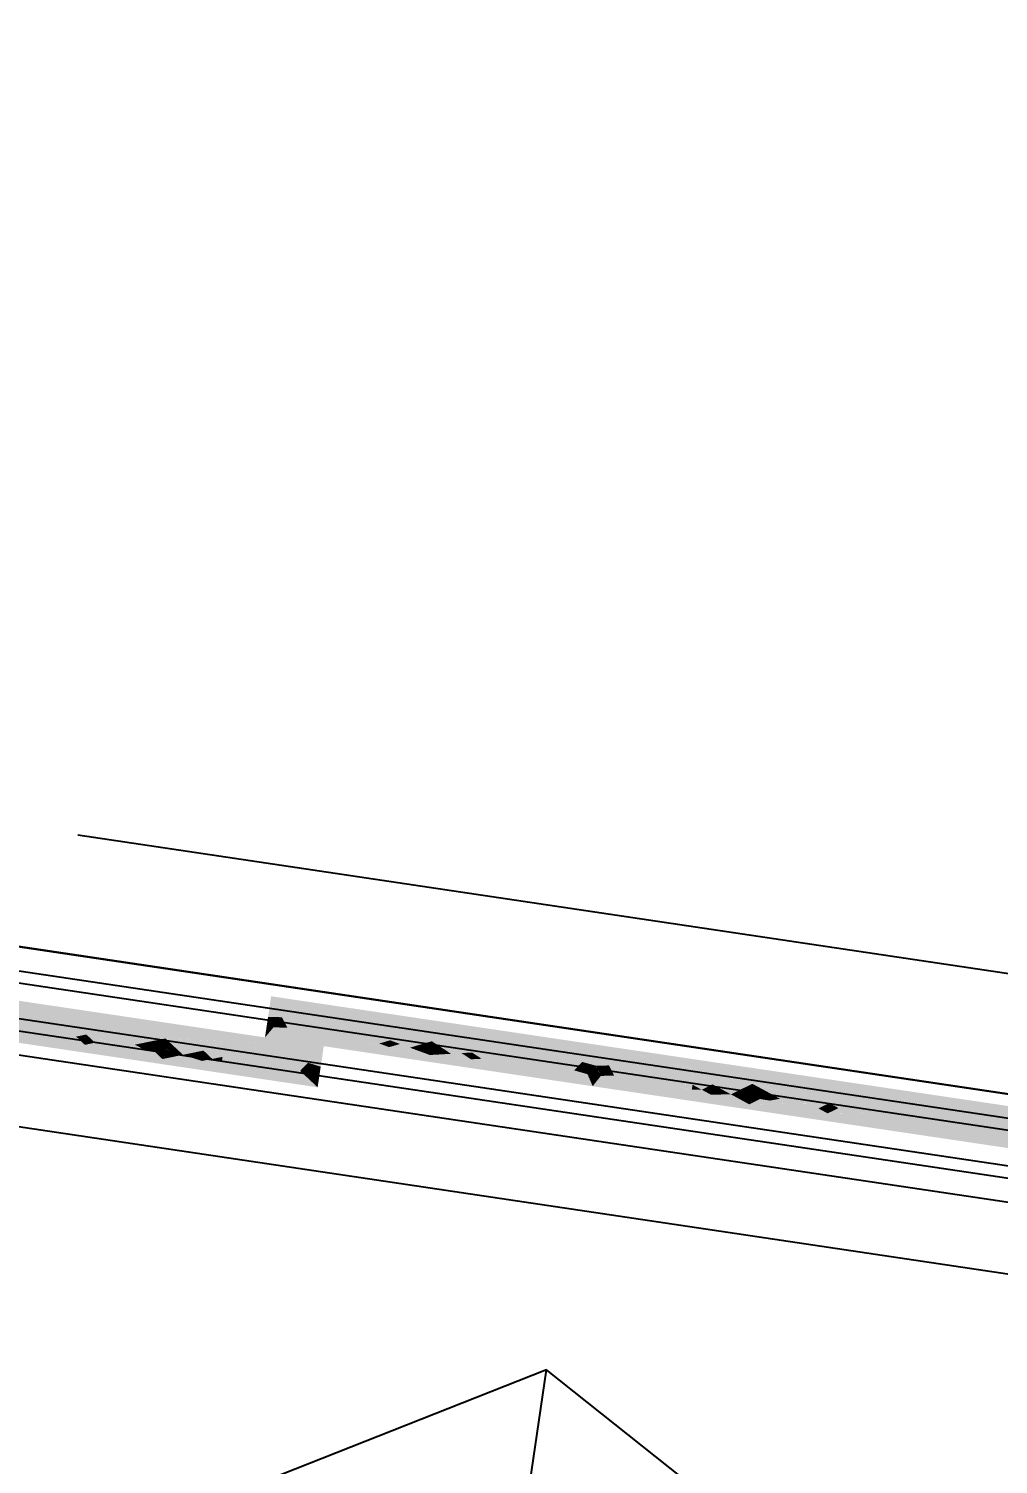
# Model space of a CAD drawing. Header units: millimetres. Extents: x 338 to 506, y 179 to 335.
# Drawn here: x 429.027 to 429.843, y 290.845 to 292.053 of the extents above; entities that cross this region are included whole.
import ezdxf
from ezdxf.enums import TextEntityAlignment as Align

# ---------------------------------------------------------------- set-up
doc = ezdxf.new("R2010")
doc.units = ezdxf.units.MM
doc.linetypes.add('CENTER', pattern=[2, 1.25, -0.25, 0.25, -0.25])
doc.linetypes.add('DASHED2', pattern=[0.375, 0.25, -0.125])
for name, color, linetype in [('DOORNOTE', 210, 'Continuous'), ('DOORNOTE___100', 210, 'Continuous'), ('EJES_DE_COLUMNA', 255, 'DASHED2'), ('MUROS', 32, 'Continuous'), ('REJAS', 151, 'Continuous')]:
    doc.layers.add(name, color=color, linetype=linetype)
doc.styles.add('ARIAL', font='txt', dxfattribs={"height": 1})
doc.styles.add('JUAN', font='txt', dxfattribs={"height": 0.135})

# ---------------------------------------------------------------- blocks, each defined once
blk = doc.blocks.new('*U982')
at = {"layer": 'REJAS', "color": 18, "linetype": 'Continuous', "extrusion": (0, 0, -1)}
for points in [[(-113.5824, 73.5308), (-113.5999, 74.0614), (-113.5999, 73.0002)], [(-113.5736, 73.2655), (-113.5649, 73.0002), (-113.5649, 73.5308)], [(-113.5824, 73.5308), (-113.5999, 73.0002), (-113.5736, 73.2655)], [(-113.5769, 73.2324), (-113.5714, 73.1992), (-113.5736, 73.2655)], [(-113.5769, 73.2324), (-113.5802, 73.1992), (-113.5742, 73.2158)], [(-113.5772, 73.2075), (-113.5714, 73.1992), (-113.5742, 73.2158)], [(-113.5772, 73.2075), (-113.5763, 73.202), (-113.5743, 73.2033)], [(-113.5763, 73.202), (-113.5772, 73.2075), (-113.5787, 73.2033)], [(-113.5747, 73.166), (-113.5692, 73.1329), (-113.5714, 73.1992)], [(-113.5743, 73.2033), (-113.5763, 73.202), (-113.5714, 73.1992)], [(-113.5714, 73.1992), (-113.5763, 73.202), (-113.5758, 73.1992)], [(-113.5758, 73.1992), (-113.5753, 73.1964), (-113.5714, 73.1992)], [(-113.5714, 73.1992), (-113.5753, 73.1964), (-113.5729, 73.1951)], [(-113.5774, 73.1826), (-113.5747, 73.166), (-113.5714, 73.1992)], [(-113.5753, 73.1964), (-113.5744, 73.1909), (-113.5729, 73.1951)], [(-113.5774, 73.1826), (-113.5744, 73.1909), (-113.5802, 73.1992)], [(-113.5744, 73.1909), (-113.5753, 73.1964), (-113.5773, 73.1951)], [(-113.5802, 73.1992), (-113.5867, 73.1329), (-113.5747, 73.166)], [(-113.5773, 73.1951), (-113.5753, 73.1964), (-113.5802, 73.1992)], [(-113.5802, 73.1992), (-113.5753, 73.1964), (-113.5758, 73.1992)], [(-113.5758, 73.1992), (-113.5763, 73.202), (-113.5802, 73.1992)], [(-113.5802, 73.1992), (-113.5763, 73.202), (-113.5787, 73.2033)], [(-113.5747, 73.166), (-113.5749, 73.1495), (-113.572, 73.1495)], [(-113.5777, 73.1577), (-113.5749, 73.1495), (-113.5747, 73.166)], [(-113.5807, 73.1495), (-113.5749, 73.1495), (-113.5777, 73.1577)], [(-113.572, 73.1495), (-113.5749, 73.1495), (-113.5692, 73.1329)], [(-113.5692, 73.1329), (-113.5749, 73.1495), (-113.575, 73.1412)], [(-113.5749, 73.1495), (-113.5807, 73.1495), (-113.575, 73.1412)], [(-113.5807, 73.1495), (-113.5789, 73.1384), (-113.575, 73.1412)], [(-113.5789, 73.1384), (-113.5807, 73.1495), (-113.5837, 73.1412)], [(-113.5692, 73.1329), (-113.575, 73.1412), (-113.5741, 73.1356)], [(-113.5717, 73.1343), (-113.5738, 73.1338), (-113.5692, 73.1329)], [(-113.5692, 73.1329), (-113.5738, 73.1338), (-113.5736, 73.1329)], [(-113.5741, 73.1356), (-113.5738, 73.1338), (-113.5717, 73.1343)], [(-113.5736, 73.1329), (-113.5738, 73.1338), (-113.578, 73.1329)], [(-113.5738, 73.1338), (-113.5741, 73.1356), (-113.576, 73.1343)], [(-113.578, 73.1329), (-113.5738, 73.1338), (-113.576, 73.1343)], [(-113.5741, 73.1356), (-113.575, 73.1412), (-113.5789, 73.1384)], [(-113.5741, 73.1356), (-113.5789, 73.1384), (-113.578, 73.1329)], [(-113.578, 73.1329), (-113.5789, 73.1384), (-113.5867, 73.1329)], [(-113.5867, 73.1329), (-113.5789, 73.1384), (-113.5837, 73.1412)], [(-113.5758, 73.0665), (-113.5649, 73.0002), (-113.5692, 73.1329)], [(-113.5692, 73.1329), (-113.5735, 73.132), (-113.5712, 73.1315)], [(-113.5735, 73.132), (-113.5692, 73.1329), (-113.5736, 73.1329)], [(-113.5692, 73.1329), (-113.5771, 73.1273), (-113.5722, 73.1246)], [(-113.5753, 73.1163), (-113.5725, 73.0997), (-113.5692, 73.1329)], [(-113.5712, 73.1315), (-113.5735, 73.132), (-113.5732, 73.1301)], [(-113.5771, 73.1273), (-113.5753, 73.1163), (-113.5722, 73.1246)], [(-113.5732, 73.1301), (-113.5735, 73.132), (-113.5756, 73.1315)], [(-113.5732, 73.1301), (-113.5756, 73.1315), (-113.5761, 73.1301)], [(-113.5761, 73.1301), (-113.5751, 73.1287), (-113.5732, 73.1301)], [(-113.5756, 73.1315), (-113.5735, 73.132), (-113.578, 73.1329)], [(-113.578, 73.1329), (-113.5735, 73.132), (-113.5736, 73.1329)], [(-113.5771, 73.1273), (-113.5751, 73.1287), (-113.5761, 73.1301)], [(-113.5813, 73.0997), (-113.5753, 73.1163), (-113.5867, 73.1329)], [(-113.5753, 73.1163), (-113.5771, 73.1273), (-113.581, 73.1246)], [(-113.5756, 73.1315), (-113.578, 73.1329), (-113.5761, 73.1301)], [(-113.5867, 73.1329), (-113.5999, 73.0002), (-113.5758, 73.0665)], [(-113.578, 73.1329), (-113.5775, 73.1301), (-113.5761, 73.1301)], [(-113.5775, 73.1301), (-113.5771, 73.1273), (-113.5761, 73.1301)], [(-113.581, 73.1246), (-113.5771, 73.1273), (-113.5867, 73.1329)], [(-113.5867, 73.1329), (-113.5771, 73.1273), (-113.578, 73.1329)], [(-113.5753, 73.1163), (-113.5753, 73.108), (-113.5739, 73.108)], [(-113.5768, 73.1121), (-113.5753, 73.108), (-113.5753, 73.1163)], [(-113.5783, 73.108), (-113.5753, 73.108), (-113.5768, 73.1121)], [(-113.5739, 73.108), (-113.5753, 73.108), (-113.5725, 73.0997)], [(-113.5725, 73.0997), (-113.5753, 73.108), (-113.5754, 73.1039)], [(-113.5754, 73.1039), (-113.5774, 73.1025), (-113.5725, 73.0997)], [(-113.5725, 73.0997), (-113.5774, 73.1025), (-113.5769, 73.0997)], [(-113.574, 73.0956), (-113.5725, 73.0997), (-113.5764, 73.0969)], [(-113.5725, 73.0997), (-113.5769, 73.0997), (-113.5764, 73.0969)], [(-113.5755, 73.0914), (-113.5742, 73.0831), (-113.5725, 73.0997)], [(-113.5753, 73.108), (-113.5783, 73.108), (-113.5754, 73.1039)], [(-113.5783, 73.108), (-113.5774, 73.1025), (-113.5754, 73.1039)], [(-113.5785, 73.0831), (-113.5755, 73.0914), (-113.5813, 73.0997)], [(-113.5769, 73.0997), (-113.5813, 73.0997), (-113.5764, 73.0969)], [(-113.5813, 73.0997), (-113.5784, 73.0956), (-113.5764, 73.0969)], [(-113.5774, 73.1025), (-113.5813, 73.0997), (-113.5769, 73.0997)], [(-113.5798, 73.1039), (-113.5774, 73.1025), (-113.5783, 73.108)], [(-113.5813, 73.0997), (-113.5774, 73.1025), (-113.5798, 73.1039)], [(-113.5755, 73.0914), (-113.574, 73.0956), (-113.5764, 73.0969)], [(-113.5785, 73.0831), (-113.5742, 73.0831), (-113.5755, 73.0914)], [(-113.5764, 73.0969), (-113.5784, 73.0956), (-113.5755, 73.0914)], [(-113.5758, 73.0665), (-113.5742, 73.0831), (-113.5785, 73.0831)], [(-113.5758, 73.0665), (-113.5762, 73.0334), (-113.5703, 73.0334)], [(-113.5818, 73.05), (-113.5762, 73.0334), (-113.5758, 73.0665)], [(-113.5878, 73.0334), (-113.5762, 73.0334), (-113.5818, 73.05)], [(-113.5703, 73.0334), (-113.5762, 73.0334), (-113.5649, 73.0002)], [(-113.5649, 73.0002), (-113.5762, 73.0334), (-113.5764, 73.0168)], [(-113.5762, 73.0334), (-113.5878, 73.0334), (-113.5764, 73.0168)], [(-113.5878, 73.0334), (-113.5842, 73.0113), (-113.5764, 73.0168)], [(-113.5842, 73.0113), (-113.5878, 73.0334), (-113.5939, 73.0168)], [(-113.5649, 73.0002), (-113.5764, 73.0168), (-113.5745, 73.0057)], [(-113.5745, 73.0057), (-113.5764, 73.0168), (-113.5842, 73.0113)], [(-113.5999, 73.0002), (-113.5842, 73.0113), (-113.5939, 73.0168)], [(-113.5697, 73.003), (-113.5739, 73.0021), (-113.5649, 73.0002)], [(-113.5649, 73.0002), (-113.5739, 73.0021), (-113.5736, 73.0002)], [(-113.5745, 73.0057), (-113.5739, 73.0021), (-113.5697, 73.003)], [(-113.5736, 73.0002), (-113.5739, 73.0021), (-113.5824, 73.0002)], [(-113.5739, 73.0021), (-113.5745, 73.0057), (-113.5784, 73.003)], [(-113.5824, 73.0002), (-113.5739, 73.0021), (-113.5784, 73.003)], [(-113.5745, 73.0057), (-113.5842, 73.0113), (-113.5824, 73.0002)], [(-113.5824, 73.0002), (-113.5842, 73.0113), (-113.5999, 73.0002)]]:
    blk.add_solid(points, dxfattribs=at)
blk = doc.blocks.new('*U983')
at = {"layer": 'REJAS', "color": 18, "linetype": 'Continuous', "extrusion": (0, 0, -1)}
for points in [[(-113.6086, 72.9805), (-113.6057, 72.9108), (-113.5999, 73.0502)], [(-113.5999, 73.0502), (-113.6057, 72.9108), (-113.5999, 72.9108)], [(-113.5999, 73.0502), (-113.6093, 73.0444), (-113.6108, 73.0328)], [(-113.6046, 73.0473), (-113.5999, 73.0502), (-113.6089, 73.0483)], [(-113.5999, 73.0502), (-113.6086, 73.0502), (-113.6089, 73.0483)], [(-113.6042, 73.0154), (-113.5999, 73.0502), (-113.6101, 73.0154)], [(-113.5999, 73.0502), (-113.6108, 73.0328), (-113.6101, 73.0154)], [(-113.6174, 72.9108), (-113.6086, 72.9805), (-113.6349, 73.0502)], [(-113.6086, 73.0502), (-113.6174, 73.0502), (-113.6089, 73.0483)], [(-113.6174, 73.0502), (-113.6134, 73.0473), (-113.6089, 73.0483)], [(-113.6093, 73.0444), (-113.6174, 73.0502), (-113.6188, 73.0386)], [(-113.6174, 72.9108), (-113.6349, 73.0502), (-113.6349, 72.7714)], [(-113.6174, 73.0502), (-113.6349, 73.0502), (-113.6188, 73.0386)], [(-113.6349, 73.0502), (-113.6283, 73.0328), (-113.6188, 73.0386)], [(-113.6093, 73.0444), (-113.6046, 73.0473), (-113.6089, 73.0483)], [(-113.6089, 73.0483), (-113.6134, 73.0473), (-113.6093, 73.0444)], [(-113.6093, 73.0444), (-113.6188, 73.0386), (-113.6108, 73.0328)], [(-113.6217, 73.0154), (-113.6108, 73.0328), (-113.6188, 73.0386)], [(-113.6188, 73.0386), (-113.6283, 73.0328), (-113.6217, 73.0154)], [(-113.6101, 73.0154), (-113.6108, 73.0328), (-113.6217, 73.0154)], [(-113.6086, 72.9805), (-113.6042, 73.0154), (-113.6101, 73.0154)], [(-113.6152, 72.9979), (-113.6086, 72.9805), (-113.6101, 73.0154)], [(-113.6217, 73.0154), (-113.6152, 72.9979), (-113.6101, 73.0154)], [(-113.6108, 72.9631), (-113.6072, 72.9457), (-113.6086, 72.9805)], [(-113.611, 72.95), (-113.6072, 72.9457), (-113.609, 72.9544)], [(-113.6108, 72.9631), (-113.613, 72.9457), (-113.609, 72.9544)], [(-113.6093, 72.9283), (-113.6057, 72.9108), (-113.6072, 72.9457)], [(-113.6091, 72.9479), (-113.6104, 72.9471), (-113.6072, 72.9457)], [(-113.6072, 72.9457), (-113.6104, 72.9471), (-113.6101, 72.9457)], [(-113.6101, 72.9457), (-113.6098, 72.9442), (-113.6072, 72.9457)], [(-113.6072, 72.9457), (-113.6098, 72.9442), (-113.6082, 72.9435)], [(-113.6112, 72.937), (-113.6093, 72.9283), (-113.6072, 72.9457)], [(-113.6098, 72.9442), (-113.6092, 72.9413), (-113.6082, 72.9435)], [(-113.611, 72.95), (-113.6104, 72.9471), (-113.6091, 72.9479)], [(-113.6112, 72.937), (-113.6092, 72.9413), (-113.613, 72.9457)], [(-113.6092, 72.9413), (-113.6098, 72.9442), (-113.6111, 72.9435)], [(-113.613, 72.9457), (-113.6174, 72.9108), (-113.6093, 72.9283)], [(-113.6111, 72.9435), (-113.6098, 72.9442), (-113.613, 72.9457)], [(-113.613, 72.9457), (-113.6098, 72.9442), (-113.6101, 72.9457)], [(-113.6101, 72.9457), (-113.6104, 72.9471), (-113.613, 72.9457)], [(-113.6104, 72.9471), (-113.611, 72.95), (-113.612, 72.9479)], [(-113.613, 72.9457), (-113.6104, 72.9471), (-113.612, 72.9479)], [(-113.6095, 72.9195), (-113.6075, 72.9195), (-113.6093, 72.9283)], [(-113.6093, 72.9283), (-113.6114, 72.9239), (-113.6095, 72.9195)], [(-113.6095, 72.9152), (-113.6057, 72.9108), (-113.6095, 72.9195)], [(-113.6057, 72.9108), (-113.6075, 72.9195), (-113.6095, 72.9195)], [(-113.6114, 72.9239), (-113.6134, 72.9195), (-113.6095, 72.9195)], [(-113.6134, 72.9195), (-113.6095, 72.9152), (-113.6095, 72.9195)], [(-113.6121, 72.9137), (-113.6095, 72.9152), (-113.6134, 72.9195)], [(-113.6134, 72.9195), (-113.6154, 72.9152), (-113.6121, 72.9137)], [(-113.5999, 72.9108), (-113.6057, 72.9108), (-113.5999, 72.7714)], [(-113.5999, 72.7714), (-113.6057, 72.9108), (-113.6086, 72.8411)], [(-113.6057, 72.9108), (-113.6095, 72.9152), (-113.6121, 72.9137)], [(-113.6115, 72.9108), (-113.6057, 72.9108), (-113.6121, 72.9137)], [(-113.6093, 72.8934), (-113.6072, 72.876), (-113.6057, 72.9108)], [(-113.6095, 72.9065), (-113.6057, 72.9108), (-113.6121, 72.9079)], [(-113.6057, 72.9108), (-113.6115, 72.9108), (-113.6121, 72.9079)], [(-113.6075, 72.9021), (-113.6057, 72.9108), (-113.6095, 72.9021)], [(-113.6057, 72.9108), (-113.6095, 72.9065), (-113.6095, 72.9021)], [(-113.6174, 72.9108), (-113.6349, 72.7714), (-113.6086, 72.8411)], [(-113.613, 72.876), (-113.6093, 72.8934), (-113.6174, 72.9108)], [(-113.6134, 72.9021), (-113.6095, 72.9065), (-113.6121, 72.9079)], [(-113.6095, 72.9021), (-113.6095, 72.9065), (-113.6134, 72.9021)], [(-113.6174, 72.9108), (-113.6115, 72.9108), (-113.6121, 72.9137)], [(-113.6115, 72.9108), (-113.6174, 72.9108), (-113.6121, 72.9079)], [(-113.6154, 72.9152), (-113.6174, 72.9108), (-113.6121, 72.9137)], [(-113.6174, 72.9108), (-113.6154, 72.9065), (-113.6121, 72.9079)], [(-113.6121, 72.9079), (-113.6154, 72.9065), (-113.6134, 72.9021)], [(-113.6112, 72.8847), (-113.6072, 72.876), (-113.6093, 72.8934)], [(-113.6093, 72.8934), (-113.6075, 72.9021), (-113.6095, 72.9021)], [(-113.6114, 72.8978), (-113.6093, 72.8934), (-113.6095, 72.9021)], [(-113.6134, 72.9021), (-113.6114, 72.8978), (-113.6095, 72.9021)], [(-113.6098, 72.8774), (-113.6082, 72.8782), (-113.6092, 72.8803)], [(-113.6112, 72.8847), (-113.613, 72.876), (-113.6092, 72.8803)], [(-113.6092, 72.8803), (-113.6111, 72.8782), (-113.6098, 72.8774)], [(-113.6072, 72.876), (-113.6082, 72.8782), (-113.6098, 72.8774)], [(-113.6101, 72.876), (-113.6072, 72.876), (-113.6098, 72.8774)], [(-113.6086, 72.8411), (-113.6072, 72.876), (-113.6108, 72.8586)], [(-113.6091, 72.8738), (-113.6072, 72.876), (-113.6104, 72.8745)], [(-113.6072, 72.876), (-113.6101, 72.876), (-113.6104, 72.8745)], [(-113.611, 72.8716), (-113.609, 72.8673), (-113.6072, 72.876)], [(-113.6108, 72.8586), (-113.609, 72.8673), (-113.613, 72.876)], [(-113.611, 72.8716), (-113.6091, 72.8738), (-113.6104, 72.8745)], [(-113.6111, 72.8782), (-113.613, 72.876), (-113.6098, 72.8774)], [(-113.613, 72.876), (-113.6101, 72.876), (-113.6098, 72.8774)], [(-113.6101, 72.876), (-113.613, 72.876), (-113.6104, 72.8745)], [(-113.613, 72.876), (-113.612, 72.8738), (-113.6104, 72.8745)], [(-113.6104, 72.8745), (-113.612, 72.8738), (-113.611, 72.8716)], [(-113.6086, 72.8411), (-113.6101, 72.8063), (-113.6042, 72.8063)], [(-113.6152, 72.8237), (-113.6101, 72.8063), (-113.6086, 72.8411)], [(-113.6217, 72.8063), (-113.6101, 72.8063), (-113.6152, 72.8237)], [(-113.6042, 72.8063), (-113.6101, 72.8063), (-113.5999, 72.7714)], [(-113.5999, 72.7714), (-113.6101, 72.8063), (-113.6108, 72.7889)], [(-113.6101, 72.8063), (-113.6217, 72.8063), (-113.6108, 72.7889)], [(-113.6217, 72.8063), (-113.6188, 72.7831), (-113.6108, 72.7889)], [(-113.6188, 72.7831), (-113.6217, 72.8063), (-113.6283, 72.7889)], [(-113.5999, 72.7714), (-113.6108, 72.7889), (-113.6093, 72.7773)], [(-113.6093, 72.7773), (-113.6108, 72.7889), (-113.6188, 72.7831)], [(-113.6349, 72.7714), (-113.6188, 72.7831), (-113.6283, 72.7889)], [(-113.6046, 72.7743), (-113.6089, 72.7734), (-113.5999, 72.7714)], [(-113.5999, 72.7714), (-113.6089, 72.7734), (-113.6086, 72.7714)], [(-113.6086, 72.5061), (-113.5999, 72.2408), (-113.5999, 72.7714)], [(-113.5999, 72.7714), (-113.6095, 72.7659), (-113.6114, 72.7549)], [(-113.6047, 72.7687), (-113.5999, 72.7714), (-113.6089, 72.7696)], [(-113.5999, 72.7714), (-113.6086, 72.7714), (-113.6089, 72.7696)], [(-113.6053, 72.7383), (-113.5999, 72.7714), (-113.6112, 72.7383)], [(-113.5999, 72.7714), (-113.6114, 72.7549), (-113.6112, 72.7383)], [(-113.6108, 72.7051), (-113.6042, 72.6388), (-113.5999, 72.7714)], [(-113.6093, 72.7773), (-113.6089, 72.7734), (-113.6046, 72.7743)], [(-113.6086, 72.7714), (-113.6089, 72.7734), (-113.6174, 72.7714)], [(-113.6174, 72.2408), (-113.6086, 72.5061), (-113.6349, 72.7714)], [(-113.6086, 72.7714), (-113.6174, 72.7714), (-113.6089, 72.7696)], [(-113.6089, 72.7734), (-113.6093, 72.7773), (-113.6134, 72.7743)], [(-113.6174, 72.7714), (-113.6089, 72.7734), (-113.6134, 72.7743)], [(-113.6174, 72.7714), (-113.6134, 72.7687), (-113.6089, 72.7696)], [(-113.6093, 72.7773), (-113.6188, 72.7831), (-113.6174, 72.7714)], [(-113.6095, 72.7659), (-113.6174, 72.7714), (-113.6192, 72.7604)], [(-113.6217, 72.6388), (-113.6108, 72.7051), (-113.6349, 72.7714)], [(-113.6174, 72.7714), (-113.6188, 72.7831), (-113.6349, 72.7714)], [(-113.6174, 72.2408), (-113.6349, 72.7714), (-113.6349, 71.7102)], [(-113.6174, 72.7714), (-113.6349, 72.7714), (-113.6192, 72.7604)], [(-113.6349, 72.7714), (-113.6289, 72.7549), (-113.6192, 72.7604)], [(-113.6095, 72.7659), (-113.6047, 72.7687), (-113.6089, 72.7696)], [(-113.6089, 72.7696), (-113.6134, 72.7687), (-113.6095, 72.7659)], [(-113.6095, 72.7659), (-113.6192, 72.7604), (-113.6114, 72.7549)], [(-113.6228, 72.7383), (-113.6114, 72.7549), (-113.6192, 72.7604)], [(-113.6192, 72.7604), (-113.6289, 72.7549), (-113.6228, 72.7383)], [(-113.6112, 72.7383), (-113.6114, 72.7549), (-113.6228, 72.7383)], [(-113.6108, 72.7051), (-113.6053, 72.7383), (-113.6112, 72.7383)], [(-113.6168, 72.7217), (-113.6108, 72.7051), (-113.6112, 72.7383)], [(-113.6228, 72.7383), (-113.6168, 72.7217), (-113.6112, 72.7383)], [(-113.6108, 72.7051), (-113.6135, 72.6885), (-113.6092, 72.6885)], [(-113.6105, 72.6802), (-113.6075, 72.672), (-113.6092, 72.6885)], [(-113.6135, 72.6885), (-113.6105, 72.6802), (-113.6092, 72.6885)], [(-113.6135, 72.6885), (-113.6163, 72.672), (-113.6105, 72.6802)], [(-113.609, 72.6761), (-113.6114, 72.6747), (-113.6075, 72.672)], [(-113.6075, 72.672), (-113.6114, 72.6747), (-113.6119, 72.672)], [(-113.6105, 72.6802), (-113.6114, 72.6747), (-113.609, 72.6761)], [(-113.6114, 72.6747), (-113.6105, 72.6802), (-113.6134, 72.6761)], [(-113.6163, 72.672), (-113.6114, 72.6747), (-113.6134, 72.6761)], [(-113.6119, 72.672), (-113.6114, 72.6747), (-113.6163, 72.672)], [(-113.6103, 72.6554), (-113.6042, 72.6388), (-113.6075, 72.672)], [(-113.6104, 72.6678), (-113.6075, 72.672), (-113.6124, 72.6692)], [(-113.6075, 72.672), (-113.6119, 72.672), (-113.6124, 72.6692)], [(-113.6089, 72.6637), (-113.6075, 72.672), (-113.6103, 72.6637)], [(-113.6075, 72.672), (-113.6104, 72.6678), (-113.6103, 72.6637)], [(-113.6103, 72.6554), (-113.6089, 72.6637), (-113.6103, 72.6637)], [(-113.6163, 72.672), (-113.6217, 72.6388), (-113.6103, 72.6554)], [(-113.6103, 72.6637), (-113.6104, 72.6678), (-113.6133, 72.6637)], [(-113.6133, 72.6637), (-113.6118, 72.6595), (-113.6103, 72.6637)], [(-113.6118, 72.6595), (-113.6103, 72.6554), (-113.6103, 72.6637)], [(-113.6133, 72.6637), (-113.6104, 72.6678), (-113.6124, 72.6692)], [(-113.6124, 72.6692), (-113.6119, 72.672), (-113.6163, 72.672)], [(-113.6163, 72.672), (-113.6148, 72.6678), (-113.6124, 72.6692)], [(-113.6148, 72.6678), (-113.6133, 72.6637), (-113.6124, 72.6692)], [(-113.6121, 72.6443), (-113.6072, 72.6471), (-113.6103, 72.6554)], [(-113.6103, 72.6554), (-113.616, 72.6471), (-113.6121, 72.6443)], [(-113.6042, 72.6388), (-113.6072, 72.6471), (-113.6121, 72.6443)], [(-113.6042, 72.6388), (-113.6062, 72.6402), (-113.6085, 72.6397)], [(-113.6085, 72.6397), (-113.6086, 72.6388), (-113.6042, 72.6388)], [(-113.6042, 72.6388), (-113.6091, 72.636), (-113.61, 72.6305)], [(-113.6067, 72.6374), (-113.6042, 72.6388), (-113.6088, 72.6379)], [(-113.6042, 72.6388), (-113.6086, 72.6388), (-113.6088, 72.6379)], [(-113.607, 72.6222), (-113.6042, 72.6388), (-113.6099, 72.6222)], [(-113.6042, 72.6388), (-113.61, 72.6305), (-113.6099, 72.6222)], [(-113.6097, 72.6056), (-113.6064, 72.5725), (-113.6042, 72.6388)], [(-113.6062, 72.6402), (-113.6082, 72.6416), (-113.6085, 72.6397)], [(-113.6111, 72.6416), (-113.6082, 72.6416), (-113.6101, 72.6429)], [(-113.6082, 72.6416), (-113.6106, 72.6402), (-113.6085, 72.6397)], [(-113.6082, 72.6416), (-113.6111, 72.6416), (-113.6106, 72.6402)], [(-113.6106, 72.6402), (-113.613, 72.6388), (-113.6085, 72.6397)], [(-113.613, 72.6388), (-113.6086, 72.6388), (-113.6085, 72.6397)], [(-113.6086, 72.6388), (-113.613, 72.6388), (-113.6088, 72.6379)], [(-113.613, 72.6388), (-113.611, 72.6374), (-113.6088, 72.6379)], [(-113.6091, 72.636), (-113.613, 72.6388), (-113.6139, 72.6333)], [(-113.6152, 72.5725), (-113.6097, 72.6056), (-113.6217, 72.6388)], [(-113.6121, 72.6443), (-113.6111, 72.6416), (-113.6101, 72.6429)], [(-113.6106, 72.6402), (-113.6111, 72.6416), (-113.613, 72.6388)], [(-113.6125, 72.6416), (-113.6111, 72.6416), (-113.6121, 72.6443)], [(-113.613, 72.6388), (-113.6111, 72.6416), (-113.6125, 72.6416)], [(-113.616, 72.6471), (-113.6217, 72.6388), (-113.6121, 72.6443)], [(-113.6217, 72.6388), (-113.613, 72.6388), (-113.6121, 72.6443)], [(-113.613, 72.6388), (-113.6217, 72.6388), (-113.6139, 72.6333)], [(-113.6217, 72.6388), (-113.6187, 72.6305), (-113.6139, 72.6333)], [(-113.6091, 72.636), (-113.6067, 72.6374), (-113.6088, 72.6379)], [(-113.6088, 72.6379), (-113.611, 72.6374), (-113.6091, 72.636)], [(-113.6091, 72.636), (-113.6139, 72.6333), (-113.61, 72.6305)], [(-113.6099, 72.6222), (-113.61, 72.6305), (-113.6157, 72.6222)], [(-113.6157, 72.6222), (-113.61, 72.6305), (-113.6139, 72.6333)], [(-113.6139, 72.6333), (-113.6187, 72.6305), (-113.6157, 72.6222)], [(-113.6097, 72.6056), (-113.607, 72.6222), (-113.6099, 72.6222)], [(-113.6127, 72.6139), (-113.6097, 72.6056), (-113.6099, 72.6222)], [(-113.6157, 72.6222), (-113.6127, 72.6139), (-113.6099, 72.6222)], [(-113.6124, 72.589), (-113.6064, 72.5725), (-113.6097, 72.6056)], [(-113.6103, 72.5752), (-113.6079, 72.5766), (-113.6094, 72.5808)], [(-113.6124, 72.589), (-113.6152, 72.5725), (-113.6094, 72.5808)], [(-113.6094, 72.5808), (-113.6123, 72.5766), (-113.6103, 72.5752)], [(-113.6064, 72.5725), (-113.6079, 72.5766), (-113.6103, 72.5752)], [(-113.6108, 72.5725), (-113.6064, 72.5725), (-113.6103, 72.5752)], [(-113.6093, 72.5683), (-113.6064, 72.5725), (-113.6113, 72.5697)], [(-113.6064, 72.5725), (-113.6108, 72.5725), (-113.6113, 72.5697)], [(-113.6122, 72.5642), (-113.6092, 72.5559), (-113.6064, 72.5725)], [(-113.6119, 72.5393), (-113.6086, 72.5061), (-113.6064, 72.5725)], [(-113.6119, 72.5393), (-113.6092, 72.5559), (-113.6152, 72.5725)], [(-113.6122, 72.5642), (-113.6093, 72.5683), (-113.6113, 72.5697)], [(-113.6123, 72.5766), (-113.6152, 72.5725), (-113.6103, 72.5752)], [(-113.6152, 72.5725), (-113.6108, 72.5725), (-113.6103, 72.5752)], [(-113.6108, 72.5725), (-113.6152, 72.5725), (-113.6113, 72.5697)], [(-113.6152, 72.5725), (-113.6137, 72.5683), (-113.6113, 72.5697)], [(-113.6113, 72.5697), (-113.6137, 72.5683), (-113.6122, 72.5642)], [(-113.6108, 72.4398), (-113.6064, 72.4398), (-113.6086, 72.5061)], [(-113.6064, 72.4398), (-113.6097, 72.4066), (-113.6042, 72.3735)], [(-113.6064, 72.4398), (-113.6108, 72.4398), (-113.6097, 72.4066)], [(-113.6097, 72.4066), (-113.6108, 72.4398), (-113.613, 72.3735)]]:
    blk.add_solid(points, dxfattribs=at)
blk = doc.blocks.new('WWWDTAG')
at = {"layer": 'DOORNOTE'}
blk.add_line((-3.832, 0), (3.832, 0), dxfattribs=at)
blk.add_lwpolyline([(3.832, 0), (1.916, 3.318), (-1.916, 3.318), (-3.832, 0), (-1.916, -3.318), (1.916, -3.318)], close=True, dxfattribs=at)
at = {"layer": 'DOORNOTE', "style": 'ARIAL'}
for tag, p in [('DOORTYPE', (0, 1.391)), ('DOORNO.', (0, -1.59))]:
    blk.add_attdef(tag, text='', height=1.9, dxfattribs=at).set_placement(p, align=Align.MIDDLE)
blk = doc.blocks.new('EJES_ESTRUCTURALES')
at = {"layer": 'EJES_DE_COLUMNA', "color": 9, "linetype": 'CENTER'}
blk.add_line((744.96581, 131.2663), (744.96581, 199.7363), dxfattribs=at)
blk = doc.blocks.new('A$C7152A42C')
at = {"layer": 'MUROS'}
blk.add_lwpolyline([(113.49487, 71.68522), (113.49487, 71.68522), (113.49487, 71.68522), (113.49487, 71.68522), (113.49487, 71.68522), (113.49487, 71.68522), (113.49487, 74.36772), (113.64487, 74.36772), (113.64487, 71.68522), (114.63987, 71.68522), (114.63987, 71.53522), (114.63987, 71.53522), (114.48987, 71.53522), (114.48987, 71.53522), (113.49487, 71.53522)], close=True, dxfattribs=at)
at = {"layer": 'REJAS', "color": 18}
for p, q in [((113.55487, 74.36522), (113.55487, 71.68522)), ((113.64487, 71.68522), (113.64487, 74.36522)), ((113.57487, 74.34022), (113.57487, 71.71022)), ((113.58487, 71.71022), (113.58487, 74.34022)), ((113.61487, 74.34022), (113.61487, 71.71022)), ((113.62487, 74.34022), (113.62487, 71.71022))]:
    blk.add_line(p, q, dxfattribs=at)
at = {"layer": 'DOORNOTE___100', "color": 7}
ref = blk.add_blockref('WWWDTAG', (112.99092, 72.77461), dxfattribs=dict(at, xscale=0.0958358650524881, yscale=0.0958358650524881, zscale=0.0958358650524881))
ref.add_attrib('DOORNO.', '2.68 x 1.00', dxfattribs={"layer": 'DOORNOTE', "height": 0.0510432, "style": 'JUAN'}).set_placement((112.99092, 72.62224), align=Align.CENTER)
ref.add_attrib('DOORTYPE', 'V5', dxfattribs={"layer": 'DOORNOTE', "height": 0.182088, "style": 'ARIAL'}).set_placement((112.99092, 72.90796), align=Align.MIDDLE)
at = {"layer": 'EJES_DE_COLUMNA'}
blk.add_blockref('EJES_ESTRUCTURALES', (-631.22088, -95.28525), dxfattribs=at)
at = {"layer": 'REJAS', "color": 18, "linetype": 'Continuous'}
for name in ['*U982', '*U983']:
    blk.add_blockref(name, (0, 0), dxfattribs=at)

msp = doc.modelspace()

# ---------------------------------------------------------------- block references
at = {"layer": 'MUROS', "color": 32, "rotation": 81.53046525965426}
msp.add_blockref('A$C7152A42C', (484.7482, 168.0844), dxfattribs=at)

doc.saveas('drawing.dxf')
